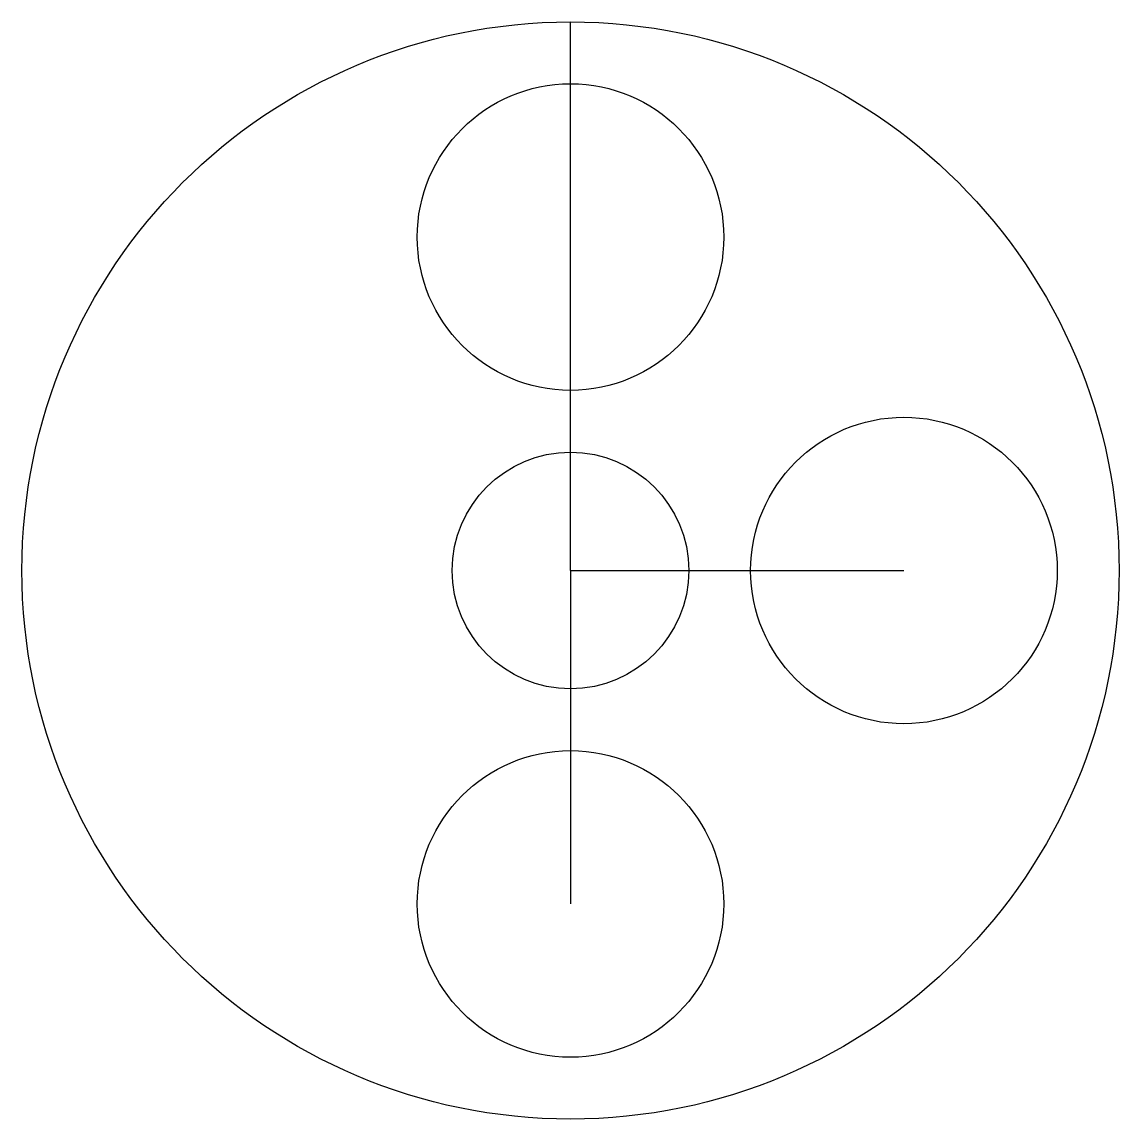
# Model space of a CAD drawing. Header units: millimetres. Extents: x -102 to 102, y -102 to 102.
import ezdxf

# ---------------------------------------------------------------- set-up
doc = ezdxf.new("R2010")
doc.units = ezdxf.units.MM
doc.layers.get('0').update_dxf_attribs({"linetype": 'CONTINUOUS'})

msp = doc.modelspace()

# ---------------------------------------------------------------- linework, layer by layer
for p, q in [((0, 62), (0, 102)), ((0, 0), (0, 62)), ((0, 0), (0, -62)), ((0, 0), (62, 0))]:
    msp.add_line(p, q)
for centre, radius in [((0, 0), 102), ((0, 62), 28.5), ((62, 0), 28.5), ((0, 0), 22), ((0, -62), 28.5)]:
    msp.add_circle(centre, radius)

doc.saveas('drawing.dxf')
